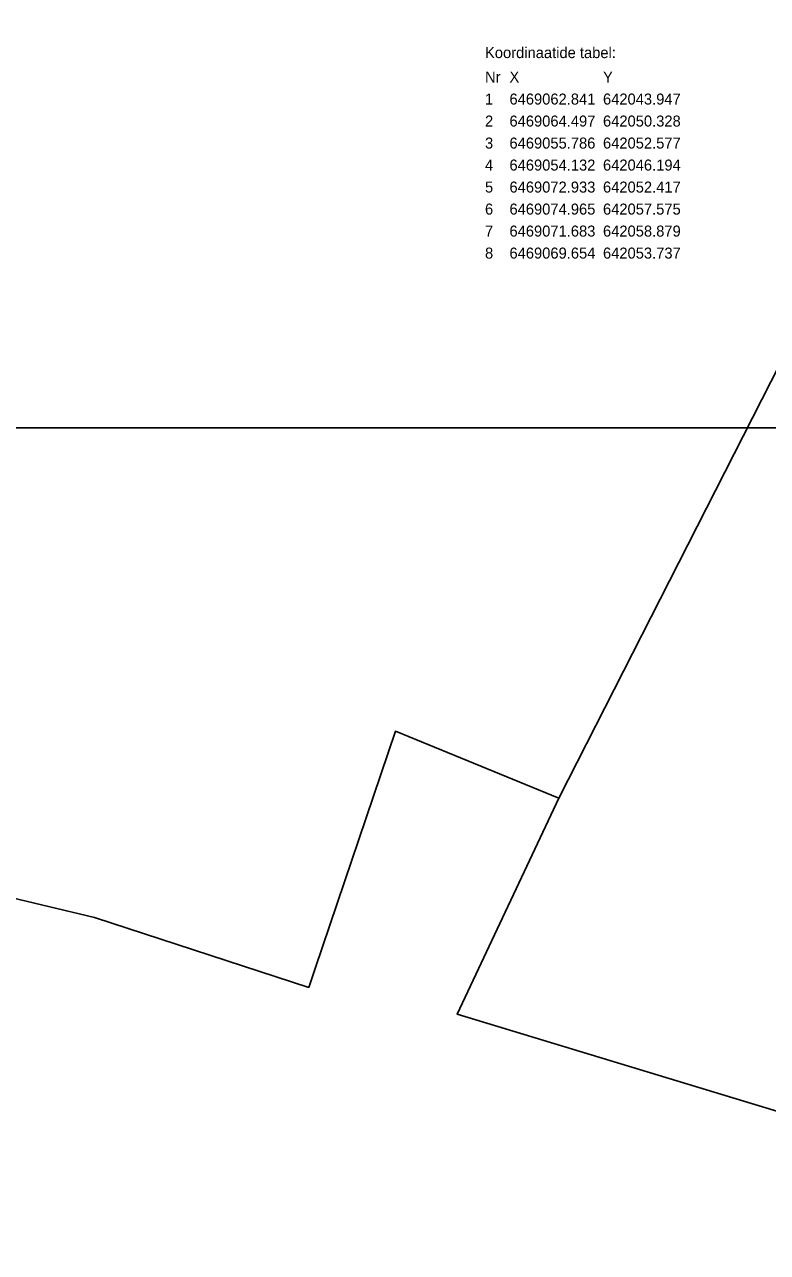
# Model space of a CAD drawing. Extents: x 641877 to 642241, y 6468917 to 6469258.
# Drawn here: x 641991.6 to 642052.4, y 6468916.9 to 6469017.3 of the extents above; entities that cross this region are included whole.
import ezdxf

# ---------------------------------------------------------------- set-up
doc = ezdxf.new("R2010")
doc.units = 0
for name, color, linetype in [('ABIJOONIS', 7, 'Continuous'), ('PIIR', 7, 'Continuous'), ('VORMISTUS', 7, 'Continuous')]:
    doc.layers.add(name, color=color, linetype=linetype)

msp = doc.modelspace()

# ---------------------------------------------------------------- linework, layer by layer
at = {"layer": 'PIIR'}
for points in [[(642096.96, 6469075.34), (642069.24, 6469020.73), (642035.31, 6468954.04), (642026.99, 6468936.36), (642091.22, 6468916.88), (642161.66, 6469044.37)], [(641953.77, 6469041.37), (641954.84, 6469036.16), (641954.79, 6469030.72), (641945.98, 6468984.49), (641943.62, 6468968.29), (641943.71, 6468965.9), (641944.61, 6468962.27), (641945.83, 6468960.14), (641949.1, 6468956.67), (641952.43, 6468954.6), (641954.89, 6468953.53), (641975.04, 6468949.6), (641997.33, 6468944.27), (642014.85, 6468938.56), (642015.37, 6468940.1), (642021.93, 6468959.51), (642035.31, 6468954.04), (642069.24, 6469020.73), (642017.64, 6469058.49), (641957.01, 6469061.25), (641951.64, 6469046.16)]]:
    msp.add_lwpolyline(points, close=True, dxfattribs=at)
at = {"layer": 'VORMISTUS'}
msp.add_lwpolyline([(641934.2, 6468984.34), (641934.2, 6469122.84), (642124.2, 6469122.84), (642124.2, 6468984.34)], close=True, dxfattribs=at)

# ---------------------------------------------------------------- texts
at = {"layer": 'ABIJOONIS'}
for s, p in [('Koordinaatide tabel:', (642029.26, 6469014.58)), ('Nr', (642029.26, 6469012.58)), ('X', (642031.26, 6469012.58)), ('Y', (642038.91, 6469012.58)), ('1', (642029.26, 6469010.78)), ('6469062.841', (642031.26, 6469010.78)), ('642043.947', (642038.91, 6469010.78)), ('2', (642029.26, 6469008.98)), ('6469064.497', (642031.26, 6469008.98)), ('642050.328', (642038.91, 6469008.98)), ('3', (642029.26, 6469007.18)), ('6469055.786', (642031.26, 6469007.18)), ('642052.577', (642038.91, 6469007.18)), ('4', (642029.26, 6469005.38)), ('6469054.132', (642031.26, 6469005.38)), ('642046.194', (642038.91, 6469005.38)), ('5', (642029.26, 6469003.58)), ('6469072.933', (642031.26, 6469003.58)), ('642052.417', (642038.91, 6469003.58)), ('6', (642029.26, 6469001.78)), ('6469074.965', (642031.26, 6469001.78)), ('642057.575', (642038.91, 6469001.78)), ('7', (642029.26, 6468999.98)), ('6469071.683', (642031.26, 6468999.98)), ('642058.879', (642038.91, 6468999.98)), ('8', (642029.26, 6468998.18)), ('6469069.654', (642031.26, 6468998.18)), ('642053.737', (642038.91, 6468998.18))]:
    msp.add_text(s, height=0.9, rotation=0, dxfattribs=at).set_placement(p)

doc.saveas('drawing.dxf')
